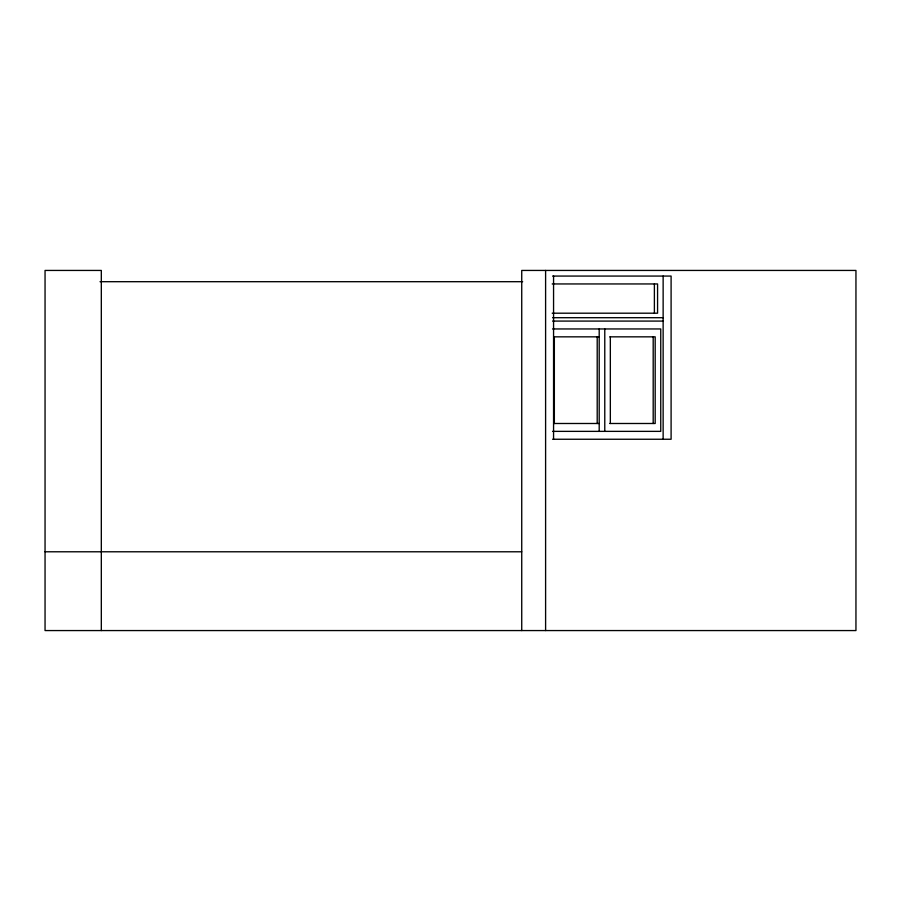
<?xml version="1.0" encoding="UTF-8"?>
<svg xmlns="http://www.w3.org/2000/svg" width="901" height="901" viewBox="0 0 901 901"><rect width="100%" height="100%" fill="white"/><g stroke="black" fill="none" stroke-linecap="round" stroke-linejoin="round"><path stroke-width="1.35" d="M552.595 276.066L671.099 276.066L671.099 439.249L552.595 439.249M100.022 281.698L522.659 281.698M552.189 283.95L657.572 283.95L657.572 313.199L552.189 313.199M552.595 317.704L663.136 317.704M552.595 321.083L663.136 321.083M552.572 328.955L660.748 328.955L660.748 431.365L552.572 431.365M553.766 336.839L599.199 336.839M609.752 336.839L655.185 336.839L655.185 423.493L609.752 423.493M553.766 423.493L599.199 423.493M45.05 551.784L521.735 551.784M663.136 276.066L663.136 439.249M654.385 283.95L654.385 313.199M653.191 336.839L653.191 423.493M610.337 336.839L610.337 423.493M604.774 328.955L604.774 431.365M599.199 328.955L599.199 431.365M597.205 336.839L597.205 423.493M554.352 336.839L554.352 423.493M553.563 276.066L553.563 439.249M545.601 270.435L545.601 630.565M521.735 630.565L521.735 270.435L855.95 270.435L855.95 630.565L45.05 630.565L45.05 270.435L101.317 270.435L101.317 630.565"/></g></svg>
